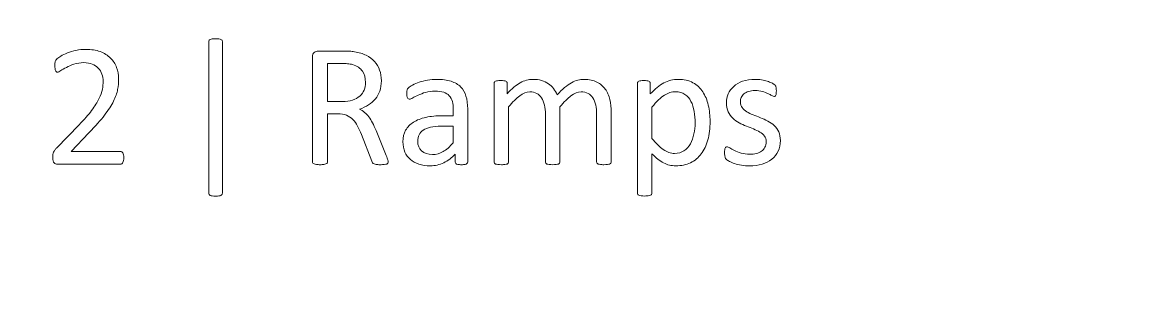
# Model space of a CAD drawing. Header units: inches. Extents: x 27 to 573, y -512 to -89.
# Drawn here: x 284.4 to 315.81, y -333.77 to -325.93 of the extents above; entities that cross this region are included whole.
import ezdxf

# ---------------------------------------------------------------- set-up
doc = ezdxf.new("R2010")
doc.units = ezdxf.units.IN
doc.header["$MEASUREMENT"] = 0
doc.layers.add('Layer 1', color=7, linetype='Continuous')

# ---------------------------------------------------------------- blocks, each defined once
blk = doc.blocks.new('block 10')
at = {"layer": 'Layer 1', "color": 114, "lineweight": 9, "true_color": 0x00a550}
for points, knots in [([(289.971, -330.693), (289.971, -330.707), (289.968, -330.718), (289.962, -330.728), (289.956, -330.737), (289.946, -330.745), (289.932, -330.752), (289.917, -330.759), (289.898, -330.763), (289.873, -330.766), (289.849, -330.77), (289.818, -330.772), (289.78, -330.772), (289.745, -330.772), (289.714, -330.77), (289.69, -330.766), (289.666, -330.763), (289.646, -330.759), (289.632, -330.752), (289.617, -330.745), (289.606, -330.737), (289.601, -330.728), (289.595, -330.718), (289.592, -330.707), (289.592, -330.693), (289.592, -330.693), (289.592, -326.455), (289.592, -326.455), (289.592, -326.444), (289.595, -326.433), (289.601, -326.423), (289.606, -326.414), (289.617, -326.405), (289.632, -326.399), (289.646, -326.393), (289.666, -326.387), (289.69, -326.384), (289.714, -326.381), (289.745, -326.379), (289.78, -326.379), (289.818, -326.379), (289.849, -326.381), (289.873, -326.384), (289.898, -326.387), (289.917, -326.393), (289.932, -326.399), (289.946, -326.405), (289.956, -326.414), (289.962, -326.423), (289.968, -326.433), (289.971, -326.444), (289.971, -326.455), (289.971, -326.455), (289.971, -330.693), (289.971, -330.693)], [0, 0, 0, 0, 1, 1, 1, 2, 2, 2, 3, 3, 3, 4, 4, 4, 5, 5, 5, 6, 6, 6, 7, 7, 7, 8, 8, 8, 9, 9, 9, 10, 10, 10, 11, 11, 11, 12, 12, 12, 13, 13, 13, 14, 14, 14, 15, 15, 15, 16, 16, 16, 17, 17, 17, 18, 18, 18, 18]), ([(287.222, -329.7), (287.222, -329.729), (287.22, -329.755), (287.216, -329.778), (287.211, -329.801), (287.206, -329.82), (287.199, -329.835), (287.191, -329.851), (287.181, -329.862), (287.169, -329.869), (287.157, -329.877), (287.144, -329.88), (287.129, -329.88), (287.129, -329.88), (285.383, -329.88), (285.383, -329.88), (285.361, -329.88), (285.341, -329.878), (285.324, -329.872), (285.307, -329.866), (285.292, -329.857), (285.28, -329.844), (285.267, -329.831), (285.258, -329.812), (285.253, -329.788), (285.247, -329.763), (285.244, -329.733), (285.244, -329.697), (285.244, -329.665), (285.246, -329.636), (285.248, -329.612), (285.25, -329.588), (285.256, -329.566), (285.264, -329.547), (285.273, -329.528), (285.283, -329.51), (285.296, -329.491), (285.308, -329.472), (285.325, -329.452), (285.345, -329.431), (285.345, -329.431), (285.976, -328.782), (285.976, -328.782), (286.122, -328.632), (286.239, -328.498), (286.327, -328.379), (286.415, -328.26), (286.483, -328.152), (286.531, -328.054), (286.579, -327.957), (286.61, -327.868), (286.625, -327.788), (286.641, -327.708), (286.648, -327.633), (286.648, -327.564), (286.648, -327.494), (286.636, -327.427), (286.613, -327.364), (286.589, -327.302), (286.555, -327.247), (286.511, -327.2), (286.466, -327.153), (286.41, -327.115), (286.343, -327.087), (286.276, -327.06), (286.199, -327.046), (286.111, -327.046), (286.009, -327.046), (285.917, -327.06), (285.835, -327.087), (285.754, -327.115), (285.683, -327.145), (285.622, -327.178), (285.56, -327.21), (285.509, -327.24), (285.468, -327.268), (285.427, -327.296), (285.396, -327.31), (285.376, -327.31), (285.364, -327.31), (285.353, -327.306), (285.345, -327.3), (285.335, -327.293), (285.328, -327.283), (285.322, -327.268), (285.316, -327.253), (285.311, -327.234), (285.308, -327.209), (285.305, -327.185), (285.303, -327.156), (285.303, -327.122), (285.303, -327.097), (285.304, -327.076), (285.305, -327.058), (285.307, -327.04), (285.31, -327.025), (285.314, -327.012), (285.318, -326.999), (285.323, -326.986), (285.33, -326.975), (285.336, -326.964), (285.349, -326.95), (285.369, -326.932), (285.388, -326.915), (285.422, -326.892), (285.47, -326.863), (285.518, -326.834), (285.578, -326.805), (285.651, -326.776), (285.723, -326.748), (285.803, -326.724), (285.89, -326.704), (285.977, -326.685), (286.069, -326.675), (286.165, -326.675), (286.318, -326.675), (286.451, -326.696), (286.566, -326.739), (286.681, -326.783), (286.776, -326.842), (286.852, -326.917), (286.928, -326.991), (286.984, -327.078), (287.022, -327.178), (287.059, -327.277), (287.078, -327.383), (287.078, -327.495), (287.078, -327.596), (287.069, -327.697), (287.051, -327.797), (287.033, -327.897), (286.995, -328.005), (286.937, -328.121), (286.88, -328.238), (286.796, -328.367), (286.687, -328.51), (286.578, -328.652), (286.433, -328.816), (286.253, -329.002), (286.253, -329.002), (285.752, -329.524), (285.752, -329.524), (285.752, -329.524), (287.127, -329.524), (287.127, -329.524), (287.139, -329.524), (287.152, -329.528), (287.164, -329.535), (287.177, -329.542), (287.187, -329.553), (287.196, -329.568), (287.205, -329.582), (287.211, -329.601), (287.216, -329.623), (287.22, -329.645), (287.222, -329.671), (287.222, -329.7)], [0, 0, 0, 0, 1, 1, 1, 2, 2, 2, 3, 3, 3, 4, 4, 4, 5, 5, 5, 6, 6, 6, 7, 7, 7, 8, 8, 8, 9, 9, 9, 10, 10, 10, 11, 11, 11, 12, 12, 12, 13, 13, 13, 14, 14, 14, 15, 15, 15, 16, 16, 16, 17, 17, 17, 18, 18, 18, 19, 19, 19, 20, 20, 20, 21, 21, 21, 22, 22, 22, 23, 23, 23, 24, 24, 24, 25, 25, 25, 26, 26, 26, 27, 27, 27, 28, 28, 28, 29, 29, 29, 30, 30, 30, 31, 31, 31, 32, 32, 32, 33, 33, 33, 34, 34, 34, 35, 35, 35, 36, 36, 36, 37, 37, 37, 38, 38, 38, 39, 39, 39, 40, 40, 40, 41, 41, 41, 42, 42, 42, 43, 43, 43, 44, 44, 44, 45, 45, 45, 46, 46, 46, 47, 47, 47, 48, 48, 48, 49, 49, 49, 50, 50, 50, 51, 51, 51, 52, 52, 52, 52]), ([(294.59, -329.817), (294.59, -329.83), (294.588, -329.841), (294.583, -329.851), (294.578, -329.861), (294.567, -329.869), (294.551, -329.876), (294.535, -329.882), (294.512, -329.887), (294.483, -329.89), (294.453, -329.893), (294.414, -329.895), (294.366, -329.895), (294.323, -329.895), (294.288, -329.893), (294.261, -329.89), (294.235, -329.887), (294.213, -329.882), (294.197, -329.874), (294.181, -329.867), (294.168, -329.857), (294.159, -329.844), (294.15, -329.831), (294.142, -329.815), (294.136, -329.795), (294.136, -329.795), (293.845, -329.05), (293.845, -329.05), (293.811, -328.966), (293.776, -328.888), (293.739, -328.817), (293.703, -328.746), (293.659, -328.685), (293.609, -328.634), (293.558, -328.583), (293.499, -328.543), (293.431, -328.514), (293.362, -328.486), (293.28, -328.472), (293.184, -328.472), (293.184, -328.472), (292.903, -328.472), (292.903, -328.472), (292.903, -328.472), (292.903, -329.817), (292.903, -329.817), (292.903, -329.83), (292.899, -329.841), (292.892, -329.851), (292.885, -329.861), (292.873, -329.869), (292.858, -329.874), (292.842, -329.88), (292.821, -329.885), (292.794, -329.889), (292.767, -329.893), (292.734, -329.895), (292.693, -329.895), (292.652, -329.895), (292.618, -329.893), (292.592, -329.889), (292.565, -329.885), (292.543, -329.88), (292.527, -329.874), (292.511, -329.869), (292.499, -329.861), (292.493, -329.851), (292.486, -329.841), (292.483, -329.83), (292.483, -329.817), (292.483, -329.817), (292.483, -326.892), (292.483, -326.892), (292.483, -326.829), (292.5, -326.784), (292.533, -326.759), (292.566, -326.734), (292.602, -326.721), (292.639, -326.721), (292.639, -326.721), (293.311, -326.721), (293.311, -326.721), (293.391, -326.721), (293.457, -326.723), (293.51, -326.727), (293.562, -326.731), (293.61, -326.736), (293.652, -326.741), (293.775, -326.762), (293.883, -326.795), (293.976, -326.841), (294.07, -326.886), (294.148, -326.944), (294.212, -327.014), (294.275, -327.084), (294.323, -327.164), (294.354, -327.255), (294.386, -327.345), (294.402, -327.445), (294.402, -327.554), (294.402, -327.66), (294.388, -327.754), (294.359, -327.838), (294.331, -327.922), (294.29, -327.996), (294.236, -328.06), (294.182, -328.125), (294.118, -328.18), (294.043, -328.227), (293.968, -328.275), (293.885, -328.315), (293.792, -328.347), (293.844, -328.37), (293.891, -328.399), (293.933, -328.434), (293.976, -328.469), (294.015, -328.511), (294.052, -328.56), (294.088, -328.608), (294.123, -328.665), (294.155, -328.728), (294.188, -328.791), (294.22, -328.863), (294.253, -328.943), (294.253, -328.943), (294.536, -329.639), (294.536, -329.639), (294.559, -329.697), (294.574, -329.738), (294.58, -329.762), (294.587, -329.786), (294.59, -329.804), (294.59, -329.817)], [0, 0, 0, 0, 1, 1, 1, 2, 2, 2, 3, 3, 3, 4, 4, 4, 5, 5, 5, 6, 6, 6, 7, 7, 7, 8, 8, 8, 9, 9, 9, 10, 10, 10, 11, 11, 11, 12, 12, 12, 13, 13, 13, 14, 14, 14, 15, 15, 15, 16, 16, 16, 17, 17, 17, 18, 18, 18, 19, 19, 19, 20, 20, 20, 21, 21, 21, 22, 22, 22, 23, 23, 23, 24, 24, 24, 25, 25, 25, 26, 26, 26, 27, 27, 27, 28, 28, 28, 29, 29, 29, 30, 30, 30, 31, 31, 31, 32, 32, 32, 33, 33, 33, 34, 34, 34, 35, 35, 35, 36, 36, 36, 37, 37, 37, 38, 38, 38, 39, 39, 39, 40, 40, 40, 41, 41, 41, 42, 42, 42, 43, 43, 43, 44, 44, 44, 44]), ([(293.958, -327.598), (293.958, -327.474), (293.93, -327.369), (293.875, -327.284), (293.819, -327.198), (293.726, -327.137), (293.596, -327.099), (293.556, -327.088), (293.51, -327.08), (293.458, -327.075), (293.407, -327.07), (293.34, -327.068), (293.257, -327.068), (293.257, -327.068), (292.903, -327.068), (292.903, -327.068), (292.903, -327.068), (292.903, -328.132), (292.903, -328.132), (292.903, -328.132), (293.313, -328.132), (293.313, -328.132), (293.424, -328.132), (293.519, -328.119), (293.6, -328.092), (293.681, -328.065), (293.748, -328.028), (293.802, -327.98), (293.855, -327.932), (293.895, -327.875), (293.92, -327.81), (293.945, -327.745), (293.958, -327.674), (293.958, -327.598)], [0, 0, 0, 0, 1, 1, 1, 2, 2, 2, 3, 3, 3, 4, 4, 4, 5, 5, 5, 6, 6, 6, 7, 7, 7, 8, 8, 8, 9, 9, 9, 10, 10, 10, 11, 11, 11, 11]), ([(296.807, -329.822), (296.807, -329.841), (296.8, -329.856), (296.787, -329.866), (296.774, -329.876), (296.756, -329.883), (296.733, -329.888), (296.711, -329.892), (296.677, -329.895), (296.633, -329.895), (296.591, -329.895), (296.557, -329.892), (296.532, -329.888), (296.507, -329.883), (296.488, -329.876), (296.477, -329.866), (296.466, -329.856), (296.46, -329.841), (296.46, -329.822), (296.46, -329.822), (296.46, -329.602), (296.46, -329.602), (296.364, -329.705), (296.257, -329.784), (296.139, -329.841), (296.021, -329.898), (295.896, -329.927), (295.764, -329.927), (295.648, -329.927), (295.544, -329.912), (295.45, -329.882), (295.357, -329.851), (295.277, -329.808), (295.211, -329.751), (295.145, -329.694), (295.094, -329.624), (295.057, -329.541), (295.021, -329.458), (295.003, -329.364), (295.003, -329.258), (295.003, -329.134), (295.028, -329.027), (295.078, -328.935), (295.129, -328.844), (295.201, -328.769), (295.295, -328.708), (295.39, -328.648), (295.505, -328.603), (295.642, -328.573), (295.779, -328.543), (295.933, -328.528), (296.104, -328.528), (296.104, -328.528), (296.406, -328.528), (296.406, -328.528), (296.406, -328.528), (296.406, -328.357), (296.406, -328.357), (296.406, -328.272), (296.397, -328.197), (296.38, -328.132), (296.362, -328.067), (296.333, -328.013), (296.293, -327.97), (296.253, -327.927), (296.201, -327.894), (296.138, -327.872), (296.074, -327.85), (295.996, -327.839), (295.903, -327.839), (295.804, -327.839), (295.715, -327.851), (295.636, -327.875), (295.557, -327.898), (295.488, -327.925), (295.429, -327.953), (295.369, -327.981), (295.319, -328.007), (295.279, -328.031), (295.24, -328.054), (295.21, -328.067), (295.191, -328.067), (295.178, -328.067), (295.166, -328.063), (295.156, -328.057), (295.147, -328.05), (295.138, -328.04), (295.131, -328.027), (295.123, -328.015), (295.118, -327.998), (295.115, -327.977), (295.111, -327.957), (295.11, -327.935), (295.11, -327.91), (295.11, -327.869), (295.113, -327.837), (295.119, -327.814), (295.124, -327.79), (295.138, -327.768), (295.16, -327.746), (295.182, -327.725), (295.22, -327.701), (295.274, -327.672), (295.327, -327.644), (295.389, -327.618), (295.459, -327.594), (295.529, -327.57), (295.605, -327.551), (295.688, -327.535), (295.771, -327.52), (295.856, -327.512), (295.94, -327.512), (296.098, -327.512), (296.232, -327.53), (296.343, -327.566), (296.454, -327.602), (296.543, -327.654), (296.611, -327.723), (296.68, -327.793), (296.73, -327.878), (296.76, -327.981), (296.791, -328.083), (296.807, -328.203), (296.807, -328.34), (296.807, -328.34), (296.807, -329.822), (296.807, -329.822)], [0, 0, 0, 0, 1, 1, 1, 2, 2, 2, 3, 3, 3, 4, 4, 4, 5, 5, 5, 6, 6, 6, 7, 7, 7, 8, 8, 8, 9, 9, 9, 10, 10, 10, 11, 11, 11, 12, 12, 12, 13, 13, 13, 14, 14, 14, 15, 15, 15, 16, 16, 16, 17, 17, 17, 18, 18, 18, 19, 19, 19, 20, 20, 20, 21, 21, 21, 22, 22, 22, 23, 23, 23, 24, 24, 24, 25, 25, 25, 26, 26, 26, 27, 27, 27, 28, 28, 28, 29, 29, 29, 30, 30, 30, 31, 31, 31, 32, 32, 32, 33, 33, 33, 34, 34, 34, 35, 35, 35, 36, 36, 36, 37, 37, 37, 38, 38, 38, 39, 39, 39, 40, 40, 40, 41, 41, 41, 42, 42, 42, 42]), ([(300.806, -329.819), (300.806, -329.832), (300.802, -329.844), (300.796, -329.852), (300.79, -329.861), (300.779, -329.869), (300.764, -329.876), (300.75, -329.882), (300.729, -329.887), (300.703, -329.89), (300.677, -329.893), (300.645, -329.895), (300.606, -329.895), (300.565, -329.895), (300.532, -329.893), (300.505, -329.89), (300.48, -329.887), (300.459, -329.882), (300.443, -329.876), (300.428, -329.869), (300.417, -329.861), (300.41, -329.852), (300.404, -329.844), (300.401, -329.832), (300.401, -329.819), (300.401, -329.819), (300.401, -328.484), (300.401, -328.484), (300.401, -328.391), (300.392, -328.307), (300.376, -328.23), (300.36, -328.153), (300.334, -328.088), (300.298, -328.032), (300.262, -327.977), (300.217, -327.935), (300.161, -327.905), (300.106, -327.876), (300.041, -327.861), (299.966, -327.861), (299.873, -327.861), (299.78, -327.897), (299.686, -327.969), (299.593, -328.04), (299.49, -328.145), (299.377, -328.284), (299.377, -328.284), (299.377, -329.819), (299.377, -329.819), (299.377, -329.832), (299.374, -329.844), (299.368, -329.852), (299.361, -329.861), (299.35, -329.869), (299.335, -329.876), (299.319, -329.882), (299.299, -329.887), (299.272, -329.89), (299.247, -329.893), (299.214, -329.895), (299.175, -329.895), (299.137, -329.895), (299.105, -329.893), (299.078, -329.89), (299.052, -329.887), (299.031, -329.882), (299.015, -329.876), (299, -329.869), (298.989, -329.861), (298.983, -329.852), (298.977, -329.844), (298.975, -329.832), (298.975, -329.819), (298.975, -329.819), (298.975, -328.484), (298.975, -328.484), (298.975, -328.391), (298.966, -328.307), (298.948, -328.23), (298.93, -328.153), (298.903, -328.088), (298.867, -328.032), (298.831, -327.977), (298.786, -327.935), (298.732, -327.905), (298.677, -327.876), (298.613, -327.861), (298.538, -327.861), (298.445, -327.861), (298.351, -327.897), (298.257, -327.969), (298.162, -328.04), (298.06, -328.145), (297.949, -328.284), (297.949, -328.284), (297.949, -329.819), (297.949, -329.819), (297.949, -329.832), (297.946, -329.844), (297.939, -329.852), (297.933, -329.861), (297.923, -329.869), (297.908, -329.876), (297.893, -329.882), (297.873, -329.887), (297.847, -329.89), (297.821, -329.893), (297.787, -329.895), (297.747, -329.895), (297.708, -329.895), (297.675, -329.893), (297.649, -329.89), (297.623, -329.887), (297.602, -329.882), (297.587, -329.876), (297.571, -329.869), (297.561, -329.861), (297.555, -329.852), (297.549, -329.844), (297.546, -329.832), (297.546, -329.819), (297.546, -329.819), (297.546, -327.622), (297.546, -327.622), (297.546, -327.609), (297.549, -327.598), (297.554, -327.589), (297.559, -327.58), (297.568, -327.572), (297.583, -327.565), (297.598, -327.557), (297.616, -327.553), (297.639, -327.55), (297.662, -327.548), (297.692, -327.546), (297.73, -327.546), (297.765, -327.546), (297.795, -327.548), (297.819, -327.55), (297.842, -327.553), (297.861, -327.557), (297.874, -327.565), (297.887, -327.572), (297.896, -327.58), (297.902, -327.589), (297.907, -327.598), (297.91, -327.609), (297.91, -327.622), (297.91, -327.622), (297.91, -327.913), (297.91, -327.913), (298.034, -327.774), (298.154, -327.673), (298.27, -327.609), (298.387, -327.544), (298.504, -327.512), (298.623, -327.512), (298.714, -327.512), (298.796, -327.523), (298.869, -327.544), (298.941, -327.565), (299.005, -327.595), (299.06, -327.633), (299.116, -327.671), (299.163, -327.717), (299.202, -327.77), (299.241, -327.823), (299.273, -327.882), (299.299, -327.947), (299.373, -327.867), (299.442, -327.8), (299.508, -327.744), (299.574, -327.689), (299.638, -327.644), (299.699, -327.61), (299.759, -327.576), (299.819, -327.551), (299.877, -327.535), (299.935, -327.52), (299.993, -327.512), (300.051, -327.512), (300.193, -327.512), (300.312, -327.537), (300.408, -327.587), (300.504, -327.636), (300.581, -327.703), (300.641, -327.786), (300.7, -327.869), (300.743, -327.966), (300.768, -328.078), (300.793, -328.189), (300.806, -328.307), (300.806, -328.43), (300.806, -328.43), (300.806, -329.819), (300.806, -329.819)], [0, 0, 0, 0, 1, 1, 1, 2, 2, 2, 3, 3, 3, 4, 4, 4, 5, 5, 5, 6, 6, 6, 7, 7, 7, 8, 8, 8, 9, 9, 9, 10, 10, 10, 11, 11, 11, 12, 12, 12, 13, 13, 13, 14, 14, 14, 15, 15, 15, 16, 16, 16, 17, 17, 17, 18, 18, 18, 19, 19, 19, 20, 20, 20, 21, 21, 21, 22, 22, 22, 23, 23, 23, 24, 24, 24, 25, 25, 25, 26, 26, 26, 27, 27, 27, 28, 28, 28, 29, 29, 29, 30, 30, 30, 31, 31, 31, 32, 32, 32, 33, 33, 33, 34, 34, 34, 35, 35, 35, 36, 36, 36, 37, 37, 37, 38, 38, 38, 39, 39, 39, 40, 40, 40, 41, 41, 41, 42, 42, 42, 43, 43, 43, 44, 44, 44, 45, 45, 45, 46, 46, 46, 47, 47, 47, 48, 48, 48, 49, 49, 49, 50, 50, 50, 51, 51, 51, 52, 52, 52, 53, 53, 53, 54, 54, 54, 55, 55, 55, 56, 56, 56, 57, 57, 57, 58, 58, 58, 59, 59, 59, 60, 60, 60, 61, 61, 61, 62, 62, 62, 63, 63, 63, 64, 64, 64, 65, 65, 65, 65]), ([(303.562, -328.687), (303.562, -328.879), (303.542, -329.051), (303.5, -329.204), (303.458, -329.357), (303.398, -329.487), (303.317, -329.593), (303.236, -329.7), (303.136, -329.782), (303.018, -329.84), (302.899, -329.898), (302.763, -329.927), (302.61, -329.927), (302.545, -329.927), (302.485, -329.92), (302.429, -329.907), (302.374, -329.894), (302.32, -329.874), (302.267, -329.846), (302.214, -329.819), (302.162, -329.784), (302.109, -329.741), (302.057, -329.699), (302.002, -329.649), (301.944, -329.592), (301.944, -329.592), (301.944, -330.691), (301.944, -330.691), (301.944, -330.704), (301.94, -330.715), (301.934, -330.725), (301.927, -330.735), (301.917, -330.743), (301.902, -330.75), (301.888, -330.756), (301.867, -330.761), (301.841, -330.764), (301.815, -330.767), (301.781, -330.769), (301.741, -330.769), (301.702, -330.769), (301.669, -330.767), (301.643, -330.764), (301.617, -330.761), (301.596, -330.756), (301.581, -330.75), (301.565, -330.743), (301.555, -330.735), (301.549, -330.725), (301.543, -330.715), (301.541, -330.704), (301.541, -330.691), (301.541, -330.691), (301.541, -327.622), (301.541, -327.622), (301.541, -327.607), (301.543, -327.596), (301.548, -327.587), (301.553, -327.578), (301.563, -327.57), (301.577, -327.564), (301.592, -327.557), (301.611, -327.553), (301.634, -327.55), (301.656, -327.548), (301.684, -327.546), (301.716, -327.546), (301.751, -327.546), (301.779, -327.548), (301.801, -327.55), (301.823, -327.553), (301.841, -327.557), (301.855, -327.564), (301.87, -327.57), (301.88, -327.578), (301.886, -327.587), (301.892, -327.596), (301.895, -327.607), (301.895, -327.622), (301.895, -327.622), (301.895, -327.917), (301.895, -327.917), (301.961, -327.849), (302.026, -327.79), (302.088, -327.739), (302.149, -327.689), (302.212, -327.647), (302.274, -327.613), (302.337, -327.58), (302.401, -327.555), (302.467, -327.538), (302.533, -327.521), (302.603, -327.512), (302.676, -327.512), (302.835, -327.512), (302.971, -327.543), (303.084, -327.605), (303.196, -327.667), (303.288, -327.751), (303.358, -327.859), (303.429, -327.966), (303.481, -328.091), (303.513, -328.234), (303.546, -328.376), (303.562, -328.527), (303.562, -328.687)], [0, 0, 0, 0, 1, 1, 1, 2, 2, 2, 3, 3, 3, 4, 4, 4, 5, 5, 5, 6, 6, 6, 7, 7, 7, 8, 8, 8, 9, 9, 9, 10, 10, 10, 11, 11, 11, 12, 12, 12, 13, 13, 13, 14, 14, 14, 15, 15, 15, 16, 16, 16, 17, 17, 17, 18, 18, 18, 19, 19, 19, 20, 20, 20, 21, 21, 21, 22, 22, 22, 23, 23, 23, 24, 24, 24, 25, 25, 25, 26, 26, 26, 27, 27, 27, 28, 28, 28, 29, 29, 29, 30, 30, 30, 31, 31, 31, 32, 32, 32, 33, 33, 33, 34, 34, 34, 35, 35, 35, 35]), ([(305.522, -329.221), (305.522, -329.334), (305.502, -329.434), (305.46, -329.521), (305.419, -329.609), (305.36, -329.683), (305.283, -329.744), (305.207, -329.804), (305.116, -329.849), (305.01, -329.88), (304.904, -329.911), (304.788, -329.927), (304.661, -329.927), (304.583, -329.927), (304.508, -329.921), (304.437, -329.908), (304.367, -329.896), (304.303, -329.881), (304.247, -329.862), (304.191, -329.844), (304.143, -329.824), (304.104, -329.804), (304.065, -329.783), (304.037, -329.765), (304.019, -329.748), (304.001, -329.732), (303.988, -329.709), (303.979, -329.68), (303.971, -329.651), (303.967, -329.611), (303.967, -329.561), (303.967, -329.53), (303.969, -329.503), (303.972, -329.482), (303.976, -329.461), (303.979, -329.444), (303.985, -329.431), (303.989, -329.418), (303.996, -329.409), (304.005, -329.403), (304.014, -329.397), (304.024, -329.395), (304.036, -329.395), (304.053, -329.395), (304.08, -329.406), (304.115, -329.427), (304.15, -329.449), (304.193, -329.474), (304.244, -329.499), (304.296, -329.526), (304.356, -329.55), (304.426, -329.572), (304.496, -329.593), (304.577, -329.604), (304.668, -329.604), (304.736, -329.604), (304.798, -329.597), (304.853, -329.582), (304.909, -329.568), (304.957, -329.546), (304.998, -329.518), (305.038, -329.489), (305.07, -329.453), (305.091, -329.409), (305.114, -329.365), (305.125, -329.313), (305.125, -329.253), (305.125, -329.191), (305.109, -329.139), (305.077, -329.097), (305.045, -329.054), (305.003, -329.017), (304.951, -328.984), (304.899, -328.952), (304.841, -328.923), (304.776, -328.898), (304.71, -328.872), (304.643, -328.846), (304.574, -328.818), (304.505, -328.791), (304.437, -328.759), (304.371, -328.724), (304.306, -328.689), (304.246, -328.647), (304.194, -328.596), (304.142, -328.546), (304.1, -328.485), (304.069, -328.416), (304.037, -328.346), (304.021, -328.262), (304.021, -328.164), (304.021, -328.078), (304.038, -327.995), (304.071, -327.916), (304.104, -327.837), (304.154, -327.768), (304.221, -327.709), (304.288, -327.649), (304.371, -327.602), (304.471, -327.566), (304.572, -327.53), (304.688, -327.512), (304.822, -327.512), (304.88, -327.512), (304.939, -327.517), (304.998, -327.527), (305.056, -327.537), (305.109, -327.549), (305.156, -327.564), (305.203, -327.578), (305.244, -327.594), (305.277, -327.611), (305.311, -327.628), (305.336, -327.643), (305.353, -327.656), (305.37, -327.669), (305.381, -327.681), (305.387, -327.69), (305.393, -327.7), (305.397, -327.711), (305.399, -327.723), (305.402, -327.735), (305.404, -327.751), (305.407, -327.769), (305.409, -327.786), (305.41, -327.808), (305.41, -327.834), (305.41, -327.862), (305.409, -327.886), (305.407, -327.906), (305.404, -327.927), (305.4, -327.944), (305.394, -327.957), (305.389, -327.97), (305.382, -327.979), (305.374, -327.985), (305.365, -327.99), (305.356, -327.993), (305.347, -327.993), (305.332, -327.993), (305.311, -327.984), (305.283, -327.966), (305.255, -327.948), (305.22, -327.929), (305.176, -327.909), (305.132, -327.889), (305.08, -327.869), (305.021, -327.852), (304.961, -327.834), (304.893, -327.825), (304.817, -327.825), (304.749, -327.825), (304.688, -327.833), (304.636, -327.848), (304.584, -327.863), (304.541, -327.885), (304.508, -327.914), (304.475, -327.942), (304.45, -327.976), (304.432, -328.015), (304.415, -328.054), (304.407, -328.097), (304.407, -328.142), (304.407, -328.206), (304.423, -328.259), (304.456, -328.302), (304.488, -328.345), (304.531, -328.383), (304.583, -328.416), (304.635, -328.448), (304.694, -328.478), (304.761, -328.503), (304.828, -328.53), (304.895, -328.556), (304.965, -328.584), (305.034, -328.612), (305.102, -328.643), (305.17, -328.677), (305.237, -328.711), (305.297, -328.752), (305.349, -328.801), (305.401, -328.85), (305.443, -328.909), (305.475, -328.977), (305.507, -329.045), (305.522, -329.127), (305.522, -329.221)], [0, 0, 0, 0, 1, 1, 1, 2, 2, 2, 3, 3, 3, 4, 4, 4, 5, 5, 5, 6, 6, 6, 7, 7, 7, 8, 8, 8, 9, 9, 9, 10, 10, 10, 11, 11, 11, 12, 12, 12, 13, 13, 13, 14, 14, 14, 15, 15, 15, 16, 16, 16, 17, 17, 17, 18, 18, 18, 19, 19, 19, 20, 20, 20, 21, 21, 21, 22, 22, 22, 23, 23, 23, 24, 24, 24, 25, 25, 25, 26, 26, 26, 27, 27, 27, 28, 28, 28, 29, 29, 29, 30, 30, 30, 31, 31, 31, 32, 32, 32, 33, 33, 33, 34, 34, 34, 35, 35, 35, 36, 36, 36, 37, 37, 37, 38, 38, 38, 39, 39, 39, 40, 40, 40, 41, 41, 41, 42, 42, 42, 43, 43, 43, 44, 44, 44, 45, 45, 45, 46, 46, 46, 47, 47, 47, 48, 48, 48, 49, 49, 49, 50, 50, 50, 51, 51, 51, 52, 52, 52, 53, 53, 53, 54, 54, 54, 55, 55, 55, 56, 56, 56, 57, 57, 57, 58, 58, 58, 59, 59, 59, 60, 60, 60, 61, 61, 61, 62, 62, 62, 62]), ([(303.145, -328.733), (303.145, -328.62), (303.136, -328.512), (303.119, -328.407), (303.102, -328.302), (303.072, -328.209), (303.031, -328.128), (302.989, -328.046), (302.933, -327.981), (302.862, -327.932), (302.792, -327.883), (302.704, -327.859), (302.599, -327.859), (302.547, -327.859), (302.495, -327.867), (302.445, -327.882), (302.394, -327.898), (302.342, -327.922), (302.29, -327.955), (302.238, -327.989), (302.182, -328.033), (302.125, -328.087), (302.068, -328.142), (302.007, -328.209), (301.944, -328.289), (301.944, -328.289), (301.944, -329.163), (301.944, -329.163), (302.055, -329.298), (302.16, -329.401), (302.26, -329.473), (302.36, -329.544), (302.465, -329.58), (302.575, -329.58), (302.676, -329.58), (302.764, -329.555), (302.836, -329.507), (302.909, -329.458), (302.968, -329.393), (303.013, -329.312), (303.058, -329.23), (303.092, -329.139), (303.113, -329.038), (303.134, -328.937), (303.145, -328.835), (303.145, -328.733)], [0, 0, 0, 0, 1, 1, 1, 2, 2, 2, 3, 3, 3, 4, 4, 4, 5, 5, 5, 6, 6, 6, 7, 7, 7, 8, 8, 8, 9, 9, 9, 10, 10, 10, 11, 11, 11, 12, 12, 12, 13, 13, 13, 14, 14, 14, 15, 15, 15, 15]), ([(296.406, -328.818), (296.406, -328.818), (296.062, -328.818), (296.062, -328.818), (295.951, -328.818), (295.856, -328.828), (295.774, -328.846), (295.693, -328.865), (295.625, -328.893), (295.571, -328.93), (295.518, -328.966), (295.478, -329.01), (295.453, -329.061), (295.428, -329.112), (295.415, -329.172), (295.415, -329.238), (295.415, -329.352), (295.451, -329.443), (295.524, -329.51), (295.596, -329.578), (295.697, -329.612), (295.828, -329.612), (295.933, -329.612), (296.032, -329.585), (296.122, -329.531), (296.212, -329.478), (296.307, -329.395), (296.406, -329.285), (296.406, -329.285), (296.406, -328.818), (296.406, -328.818)], [0, 0, 0, 0, 1, 1, 1, 2, 2, 2, 3, 3, 3, 4, 4, 4, 5, 5, 5, 6, 6, 6, 7, 7, 7, 8, 8, 8, 9, 9, 9, 10, 10, 10, 10])]:
    blk.add_open_spline(points, degree=3, knots=knots, dxfattribs=at)
blk = doc.blocks.new('block 2')
at = {"layer": 'Layer 1', "color": 240, "lineweight": 9, "true_color": 0xed1c24}
blk.add_open_spline([(27.181, -449.104), (27.181, -449.104), (32.181, -449.104), (32.181, -449.104), (32.181, -449.104), (32.181, -441.354), (32.181, -441.354), (32.181, -440.94), (32.517, -440.604), (32.931, -440.604), (32.931, -440.604), (36.855, -440.605), (36.855, -440.605), (37.163, -440.605), (37.439, -440.793), (37.55, -441.08), (38.348, -443.137), (40.352, -444.604), (42.681, -444.604), (42.681, -444.604), (45.281, -444.604), (45.281, -444.604), (45.833, -444.604), (46.281, -444.157), (46.281, -443.604), (46.281, -443.604), (46.281, -434.604), (46.281, -434.604), (46.281, -434.052), (45.833, -433.604), (45.281, -433.604), (45.281, -433.604), (42.681, -433.604), (42.681, -433.604), (40.352, -433.604), (38.349, -435.072), (37.551, -437.128), (37.439, -437.415), (37.164, -437.603), (36.856, -437.603), (36.856, -437.603), (32.931, -437.604), (32.931, -437.604), (32.517, -437.604), (32.181, -437.268), (32.181, -436.854), (32.181, -436.854), (32.181, -429.104), (32.181, -429.104), (32.181, -429.104), (27.181, -429.104), (27.181, -429.104), (27.181, -429.104), (27.181, -374.598), (27.181, -374.598), (27.181, -374.598), (27.181, -373.26), (27.181, -373.26), (27.181, -372.897), (27.48, -372.606), (27.842, -372.615), (27.842, -372.615), (27.878, -372.616), (27.878, -372.616), (28.104, -372.622), (28.299, -372.752), (28.422, -372.942), (28.754, -373.453), (29.39, -373.75), (30.074, -373.576), (30.596, -373.443), (31.015, -373.014), (31.138, -372.49), (31.37, -371.503), (30.628, -370.626), (29.681, -370.626), (29.156, -370.626), (28.694, -370.896), (28.426, -371.304), (28.299, -371.497), (28.097, -371.627), (27.867, -371.627), (27.867, -371.627), (27.825, -371.627), (27.825, -371.627), (27.469, -371.626), (27.181, -371.338), (27.181, -370.982), (27.181, -370.982), (27.181, -315.12), (27.181, -315.12), (27.181, -315.12), (32.181, -315.12), (32.181, -315.12), (32.181, -315.12), (32.181, -307.37), (32.181, -307.37), (32.181, -306.956), (32.517, -306.62), (32.931, -306.62), (32.931, -306.62), (36.855, -306.62), (36.855, -306.62), (37.163, -306.62), (37.439, -306.809), (37.55, -307.096), (38.348, -309.152), (40.352, -310.62), (42.681, -310.62), (42.681, -310.62), (45.281, -310.62), (45.281, -310.62), (45.833, -310.62), (46.281, -310.172), (46.281, -309.62), (46.281, -309.62), (46.281, -300.62), (46.281, -300.62), (46.281, -300.068), (45.833, -299.62), (45.281, -299.62), (45.281, -299.62), (42.681, -299.62), (42.681, -299.62), (40.352, -299.62), (38.349, -301.087), (37.551, -303.143), (37.439, -303.43), (37.164, -303.619), (36.856, -303.619), (36.856, -303.619), (32.931, -303.62), (32.931, -303.62), (32.517, -303.62), (32.181, -303.284), (32.181, -302.87), (32.181, -302.87), (32.181, -295.12), (32.181, -295.12), (32.181, -295.12), (27.181, -295.12), (27.181, -295.12), (27.181, -295.12), (27.181, -236.76), (27.181, -236.76), (27.181, -236.397), (27.48, -236.106), (27.842, -236.115), (27.842, -236.115), (27.878, -236.116), (27.878, -236.116), (28.104, -236.122), (28.299, -236.252), (28.422, -236.442), (28.754, -236.953), (29.39, -237.25), (30.074, -237.076), (30.596, -236.943), (31.015, -236.514), (31.138, -235.99), (31.37, -235.003), (30.628, -234.126), (29.681, -234.126), (29.156, -234.126), (28.694, -234.396), (28.426, -234.804), (28.299, -234.997), (28.097, -235.127), (27.867, -235.127), (27.867, -235.127), (27.825, -235.127), (27.825, -235.127), (27.469, -235.126), (27.181, -234.838), (27.181, -234.482), (27.181, -234.482), (27.181, -176.104), (27.181, -176.104), (27.181, -176.104), (32.181, -176.104), (32.181, -176.104), (32.181, -176.104), (32.181, -168.354), (32.181, -168.354), (32.181, -167.94), (32.517, -167.604), (32.931, -167.604), (32.931, -167.604), (36.855, -167.605), (36.855, -167.605), (37.163, -167.605), (37.439, -167.793), (37.55, -168.08), (38.348, -170.137), (40.352, -171.604), (42.681, -171.604), (42.681, -171.604), (45.281, -171.604), (45.281, -171.604), (45.833, -171.604), (46.281, -171.157), (46.281, -170.604), (46.281, -170.604), (46.281, -161.604), (46.281, -161.604), (46.281, -161.052), (45.833, -160.604), (45.281, -160.604), (45.281, -160.604), (42.681, -160.604), (42.681, -160.604), (40.352, -160.604), (38.349, -162.072), (37.551, -164.128), (37.439, -164.415), (37.164, -164.603), (36.856, -164.603), (36.856, -164.603), (32.931, -164.604), (32.931, -164.604), (32.517, -164.604), (32.181, -164.268), (32.181, -163.854), (32.181, -163.854), (32.181, -156.104), (32.181, -156.104), (32.181, -156.104), (27.181, -156.104), (27.181, -156.104), (27.181, -156.104), (27.181, -88.589), (27.181, -88.589), (27.181, -88.589), (80.532, -88.589), (80.532, -88.589), (80.894, -88.589), (81.186, -88.888), (81.177, -89.25), (81.177, -89.25), (81.176, -89.286), (81.176, -89.286), (81.17, -89.512), (81.039, -89.707), (80.85, -89.83), (80.338, -90.162), (80.042, -90.798), (80.216, -91.482), (80.349, -92.004), (80.778, -92.423), (81.302, -92.546), (82.288, -92.778), (83.166, -92.036), (83.166, -91.089), (83.166, -90.564), (82.896, -90.102), (82.488, -89.834), (82.295, -89.707), (82.165, -89.505), (82.165, -89.275), (82.165, -89.275), (82.165, -89.233), (82.165, -89.233), (82.165, -88.877), (82.454, -88.589), (82.81, -88.589), (82.81, -88.589), (116.178, -88.589), (116.178, -88.589), (116.178, -88.589), (116.178, -93.589), (116.178, -93.589), (116.178, -93.589), (123.928, -93.589), (123.928, -93.589), (124.342, -93.589), (124.678, -93.925), (124.678, -94.339), (124.678, -94.339), (124.678, -98.263), (124.678, -98.263), (124.678, -98.571), (124.489, -98.847), (124.202, -98.958), (122.146, -99.756), (120.678, -101.76), (120.678, -104.089), (120.678, -104.089), (120.678, -106.689), (120.678, -106.689), (120.678, -107.241), (121.126, -107.689), (121.678, -107.689), (121.678, -107.689), (130.678, -107.689), (130.678, -107.689), (131.231, -107.689), (131.678, -107.241), (131.678, -106.689), (131.678, -106.689), (131.678, -104.089), (131.678, -104.089), (131.678, -101.76), (130.211, -99.757), (128.155, -98.959), (127.868, -98.847), (127.679, -98.571), (127.679, -98.264), (127.679, -98.264), (127.678, -94.339), (127.678, -94.339), (127.678, -93.925), (128.014, -93.589), (128.428, -93.589), (128.428, -93.589), (136.178, -93.589), (136.178, -93.589), (136.178, -93.589), (136.178, -88.589), (136.178, -88.589), (136.178, -88.589), (212.032, -88.589), (212.032, -88.589), (212.394, -88.589), (212.686, -88.888), (212.677, -89.25), (212.677, -89.25), (212.676, -89.286), (212.676, -89.286), (212.67, -89.512), (212.539, -89.707), (212.35, -89.83), (211.838, -90.162), (211.542, -90.798), (211.716, -91.482), (211.849, -92.004), (212.278, -92.423), (212.802, -92.546), (213.788, -92.778), (214.666, -92.036), (214.666, -91.089), (214.666, -90.564), (214.396, -90.102), (213.988, -89.834), (213.795, -89.707), (213.665, -89.505), (213.665, -89.275), (213.665, -89.275), (213.665, -89.233), (213.665, -89.233), (213.665, -88.877), (213.954, -88.589), (214.31, -88.589), (214.31, -88.589), (290.181, -88.589), (290.181, -88.589), (290.181, -88.589), (290.181, -93.589), (290.181, -93.589), (290.181, -93.589), (297.931, -93.589), (297.931, -93.589), (298.345, -93.589), (298.681, -93.925), (298.681, -94.339), (298.681, -94.339), (298.681, -98.263), (298.681, -98.263), (298.681, -98.571), (298.492, -98.847), (298.205, -98.958), (296.149, -99.756), (294.681, -101.76), (294.681, -104.089), (294.681, -104.089), (294.681, -106.689), (294.681, -106.689), (294.681, -107.241), (295.129, -107.689), (295.681, -107.689), (295.681, -107.689), (304.681, -107.689), (304.681, -107.689), (305.233, -107.689), (305.681, -107.241), (305.681, -106.689), (305.681, -106.689), (305.681, -104.089), (305.681, -104.089), (305.681, -101.76), (304.214, -99.757), (302.158, -98.959), (301.871, -98.847), (301.682, -98.571), (301.682, -98.264), (301.682, -98.264), (301.681, -94.339), (301.681, -94.339), (301.681, -93.925), (302.017, -93.589), (302.431, -93.589), (302.431, -93.589), (310.181, -93.589), (310.181, -93.589), (310.181, -93.589), (310.181, -88.589), (310.181, -88.589), (310.181, -88.589), (386.035, -88.589), (386.035, -88.589), (386.397, -88.589), (386.689, -88.888), (386.679, -89.25), (386.679, -89.25), (386.678, -89.286), (386.678, -89.286), (386.673, -89.512), (386.542, -89.707), (386.353, -89.83), (385.841, -90.162), (385.545, -90.798), (385.719, -91.482), (385.851, -92.004), (386.28, -92.423), (386.805, -92.546), (387.791, -92.778), (388.669, -92.036), (388.669, -91.089), (388.669, -90.564), (388.399, -90.102), (387.99, -89.834), (387.797, -89.707), (387.667, -89.505), (387.668, -89.275), (387.668, -89.275), (387.668, -89.233), (387.668, -89.233), (387.668, -88.877), (387.957, -88.589), (388.313, -88.589), (388.313, -88.589), (464.184, -88.589), (464.184, -88.589), (464.184, -88.589), (464.184, -93.589), (464.184, -93.589), (464.184, -93.589), (471.934, -93.589), (471.934, -93.589), (472.348, -93.589), (472.684, -93.925), (472.684, -94.339), (472.684, -94.339), (472.684, -98.263), (472.684, -98.263), (472.684, -98.571), (472.495, -98.847), (472.208, -98.958), (470.152, -99.756), (468.684, -101.76), (468.684, -104.089), (468.684, -104.089), (468.684, -106.689), (468.684, -106.689), (468.684, -107.241), (469.131, -107.689), (469.684, -107.689), (469.684, -107.689), (478.684, -107.689), (478.684, -107.689), (479.236, -107.689), (479.684, -107.241), (479.684, -106.689), (479.684, -106.689), (479.684, -104.089), (479.684, -104.089), (479.684, -101.76), (478.216, -99.757), (476.16, -98.959), (475.874, -98.847), (475.685, -98.571), (475.685, -98.264), (475.685, -98.264), (475.684, -94.339), (475.684, -94.339), (475.684, -93.925), (476.02, -93.589), (476.434, -93.589), (476.434, -93.589), (484.184, -93.589), (484.184, -93.589), (484.184, -93.589), (484.184, -88.589), (484.184, -88.589), (484.184, -88.589), (517.535, -88.589), (517.535, -88.589), (517.897, -88.589), (518.189, -88.888), (518.179, -89.25), (518.179, -89.25), (518.178, -89.286), (518.178, -89.286), (518.173, -89.512), (518.042, -89.707), (517.853, -89.83), (517.341, -90.162), (517.045, -90.798), (517.219, -91.482), (517.351, -92.004), (517.78, -92.423), (518.305, -92.546), (519.291, -92.778), (520.169, -92.036), (520.169, -91.089), (520.169, -90.564), (519.899, -90.102), (519.49, -89.834), (519.297, -89.707), (519.167, -89.505), (519.168, -89.275), (519.168, -89.275), (519.168, -89.233), (519.168, -89.233), (519.168, -88.877), (519.457, -88.589), (519.813, -88.589), (519.813, -88.589), (573.181, -88.589), (573.181, -88.589), (573.181, -88.589), (573.181, -156.104), (573.181, -156.104), (573.181, -156.104), (568.181, -156.104), (568.181, -156.104), (568.181, -156.104), (568.181, -163.854), (568.181, -163.854), (568.181, -164.269), (567.845, -164.604), (567.431, -164.604), (567.431, -164.604), (563.507, -164.604), (563.507, -164.604), (563.199, -164.604), (562.923, -164.415), (562.812, -164.129), (562.014, -162.072), (560.01, -160.604), (557.681, -160.604), (557.681, -160.604), (555.081, -160.604), (555.081, -160.604), (554.529, -160.604), (554.081, -161.052), (554.081, -161.604), (554.081, -161.604), (554.081, -170.604), (554.081, -170.604), (554.081, -171.157), (554.529, -171.604), (555.081, -171.604), (555.081, -171.604), (557.681, -171.604), (557.681, -171.604), (560.01, -171.604), (562.013, -170.137), (562.811, -168.081), (562.923, -167.794), (563.198, -167.606), (563.506, -167.605), (563.506, -167.605), (567.431, -167.604), (567.431, -167.604), (567.845, -167.604), (568.181, -167.94), (568.181, -168.354), (568.181, -168.354), (568.181, -176.104), (568.181, -176.104), (568.181, -176.104), (573.181, -176.104), (573.181, -176.104), (573.181, -176.104), (573.181, -234.464), (573.181, -234.464), (573.181, -234.827), (572.882, -235.118), (572.52, -235.109), (572.52, -235.109), (572.484, -235.108), (572.484, -235.108), (572.258, -235.102), (572.063, -234.972), (571.94, -234.782), (571.608, -234.271), (570.972, -233.974), (570.288, -234.148), (569.765, -234.281), (569.347, -234.71), (569.224, -235.234), (568.992, -236.221), (569.734, -237.098), (570.681, -237.098), (571.206, -237.098), (571.668, -236.829), (571.936, -236.42), (572.063, -236.227), (572.264, -236.097), (572.495, -236.097), (572.495, -236.097), (572.537, -236.097), (572.537, -236.097), (572.893, -236.098), (573.181, -236.386), (573.181, -236.742), (573.181, -236.742), (573.181, -295.12), (573.181, -295.12), (573.181, -295.12), (568.181, -295.12), (568.181, -295.12), (568.181, -295.12), (568.181, -302.87), (568.181, -302.87), (568.181, -303.284), (567.845, -303.62), (567.431, -303.62), (567.431, -303.62), (563.507, -303.62), (563.507, -303.62), (563.199, -303.62), (562.923, -303.431), (562.812, -303.144), (562.014, -301.088), (560.01, -299.62), (557.681, -299.62), (557.681, -299.62), (555.081, -299.62), (555.081, -299.62), (554.529, -299.62), (554.081, -300.068), (554.081, -300.62), (554.081, -300.62), (554.081, -309.62), (554.081, -309.62), (554.081, -310.172), (554.529, -310.62), (555.081, -310.62), (555.081, -310.62), (557.681, -310.62), (557.681, -310.62), (560.01, -310.62), (562.013, -309.152), (562.811, -307.096), (562.923, -306.81), (563.198, -306.621), (563.506, -306.621), (563.506, -306.621), (567.431, -306.62), (567.431, -306.62), (567.845, -306.62), (568.181, -306.956), (568.181, -307.37), (568.181, -307.37), (568.181, -315.12), (568.181, -315.12), (568.181, -315.12), (573.181, -315.12), (573.181, -315.12), (573.181, -315.12), (573.181, -370.964), (573.181, -370.964), (573.181, -371.327), (572.882, -371.618), (572.52, -371.609), (572.52, -371.609), (572.484, -371.608), (572.484, -371.608), (572.258, -371.602), (572.063, -371.472), (571.94, -371.282), (571.608, -370.771), (570.972, -370.474), (570.288, -370.648), (569.765, -370.781), (569.347, -371.21), (569.224, -371.734), (568.992, -372.721), (569.734, -373.598), (570.681, -373.598), (571.206, -373.598), (571.668, -373.329), (571.936, -372.92), (572.063, -372.727), (572.264, -372.597), (572.495, -372.597), (572.495, -372.597), (572.537, -372.597), (572.537, -372.597), (572.893, -372.598), (573.181, -372.886), (573.181, -373.242), (573.181, -373.242), (573.181, -424.104), (573.181, -424.104)], degree=3, knots=[0, 0, 0, 0, 1, 1, 1, 2, 2, 2, 3, 3, 3, 4, 4, 4, 5, 5, 5, 6, 6, 6, 7, 7, 7, 8, 8, 8, 9, 9, 9, 10, 10, 10, 11, 11, 11, 12, 12, 12, 13, 13, 13, 14, 14, 14, 15, 15, 15, 16, 16, 16, 17, 17, 17, 18, 18, 18, 19, 19, 19, 20, 20, 20, 21, 21, 21, 22, 22, 22, 23, 23, 23, 24, 24, 24, 25, 25, 25, 26, 26, 26, 27, 27, 27, 28, 28, 28, 29, 29, 29, 30, 30, 30, 31, 31, 31, 32, 32, 32, 33, 33, 33, 34, 34, 34, 35, 35, 35, 36, 36, 36, 37, 37, 37, 38, 38, 38, 39, 39, 39, 40, 40, 40, 41, 41, 41, 42, 42, 42, 43, 43, 43, 44, 44, 44, 45, 45, 45, 46, 46, 46, 47, 47, 47, 48, 48, 48, 49, 49, 49, 50, 50, 50, 51, 51, 51, 52, 52, 52, 53, 53, 53, 54, 54, 54, 55, 55, 55, 56, 56, 56, 57, 57, 57, 58, 58, 58, 59, 59, 59, 60, 60, 60, 61, 61, 61, 62, 62, 62, 63, 63, 63, 64, 64, 64, 65, 65, 65, 66, 66, 66, 67, 67, 67, 68, 68, 68, 69, 69, 69, 70, 70, 70, 71, 71, 71, 72, 72, 72, 73, 73, 73, 74, 74, 74, 75, 75, 75, 76, 76, 76, 77, 77, 77, 78, 78, 78, 79, 79, 79, 80, 80, 80, 81, 81, 81, 82, 82, 82, 83, 83, 83, 84, 84, 84, 85, 85, 85, 86, 86, 86, 87, 87, 87, 88, 88, 88, 89, 89, 89, 90, 90, 90, 91, 91, 91, 92, 92, 92, 93, 93, 93, 94, 94, 94, 95, 95, 95, 96, 96, 96, 97, 97, 97, 98, 98, 98, 99, 99, 99, 100, 100, 100, 101, 101, 101, 102, 102, 102, 103, 103, 103, 104, 104, 104, 105, 105, 105, 106, 106, 106, 107, 107, 107, 108, 108, 108, 109, 109, 109, 110, 110, 110, 111, 111, 111, 112, 112, 112, 113, 113, 113, 114, 114, 114, 115, 115, 115, 116, 116, 116, 117, 117, 117, 118, 118, 118, 119, 119, 119, 120, 120, 120, 121, 121, 121, 122, 122, 122, 123, 123, 123, 124, 124, 124, 125, 125, 125, 126, 126, 126, 127, 127, 127, 128, 128, 128, 129, 129, 129, 130, 130, 130, 131, 131, 131, 132, 132, 132, 133, 133, 133, 134, 134, 134, 135, 135, 135, 136, 136, 136, 137, 137, 137, 138, 138, 138, 139, 139, 139, 140, 140, 140, 141, 141, 141, 142, 142, 142, 143, 143, 143, 144, 144, 144, 145, 145, 145, 146, 146, 146, 147, 147, 147, 148, 148, 148, 149, 149, 149, 150, 150, 150, 151, 151, 151, 152, 152, 152, 153, 153, 153, 154, 154, 154, 155, 155, 155, 156, 156, 156, 157, 157, 157, 158, 158, 158, 159, 159, 159, 160, 160, 160, 161, 161, 161, 162, 162, 162, 163, 163, 163, 164, 164, 164, 165, 165, 165, 166, 166, 166, 167, 167, 167, 168, 168, 168, 169, 169, 169, 170, 170, 170, 171, 171, 171, 172, 172, 172, 173, 173, 173, 174, 174, 174, 175, 175, 175, 176, 176, 176, 177, 177, 177, 178, 178, 178, 179, 179, 179, 180, 180, 180, 181, 181, 181, 182, 182, 182, 183, 183, 183, 184, 184, 184, 185, 185, 185, 186, 186, 186, 187, 187, 187, 188, 188, 188, 189, 189, 189, 190, 190, 190, 191, 191, 191, 192, 192, 192, 193, 193, 193, 194, 194, 194, 195, 195, 195, 196, 196, 196, 197, 197, 197, 198, 198, 198, 199, 199, 199, 200, 200, 200, 201, 201, 201, 202, 202, 202, 203, 203, 203, 204, 204, 204, 205, 205, 205, 206, 206, 206, 207, 207, 207, 208, 208, 208, 209, 209, 209, 210, 210, 210, 211, 211, 211, 212, 212, 212, 213, 213, 213, 214, 214, 214, 215, 215, 215, 216, 216, 216, 217, 217, 217, 218, 218, 218, 219, 219, 219, 220, 220, 220, 221, 221, 221, 222, 222, 222, 223, 223, 223, 224, 224, 224, 225, 225, 225, 226, 226, 226, 227, 227, 227, 228, 228, 228, 229, 229, 229, 230, 230, 230, 231, 231, 231, 232, 232, 232, 233, 233, 233, 234, 234, 234, 235, 235, 235, 235], dxfattribs=at)
at = {"layer": 'Layer 1'}
blk.add_blockref('block 10', (0, 0), dxfattribs=at)

msp = doc.modelspace()

# ---------------------------------------------------------------- block references
at = {"layer": 'Layer 1'}
msp.add_blockref('block 2', (0, 0), dxfattribs=at)

doc.saveas('drawing.dxf')
